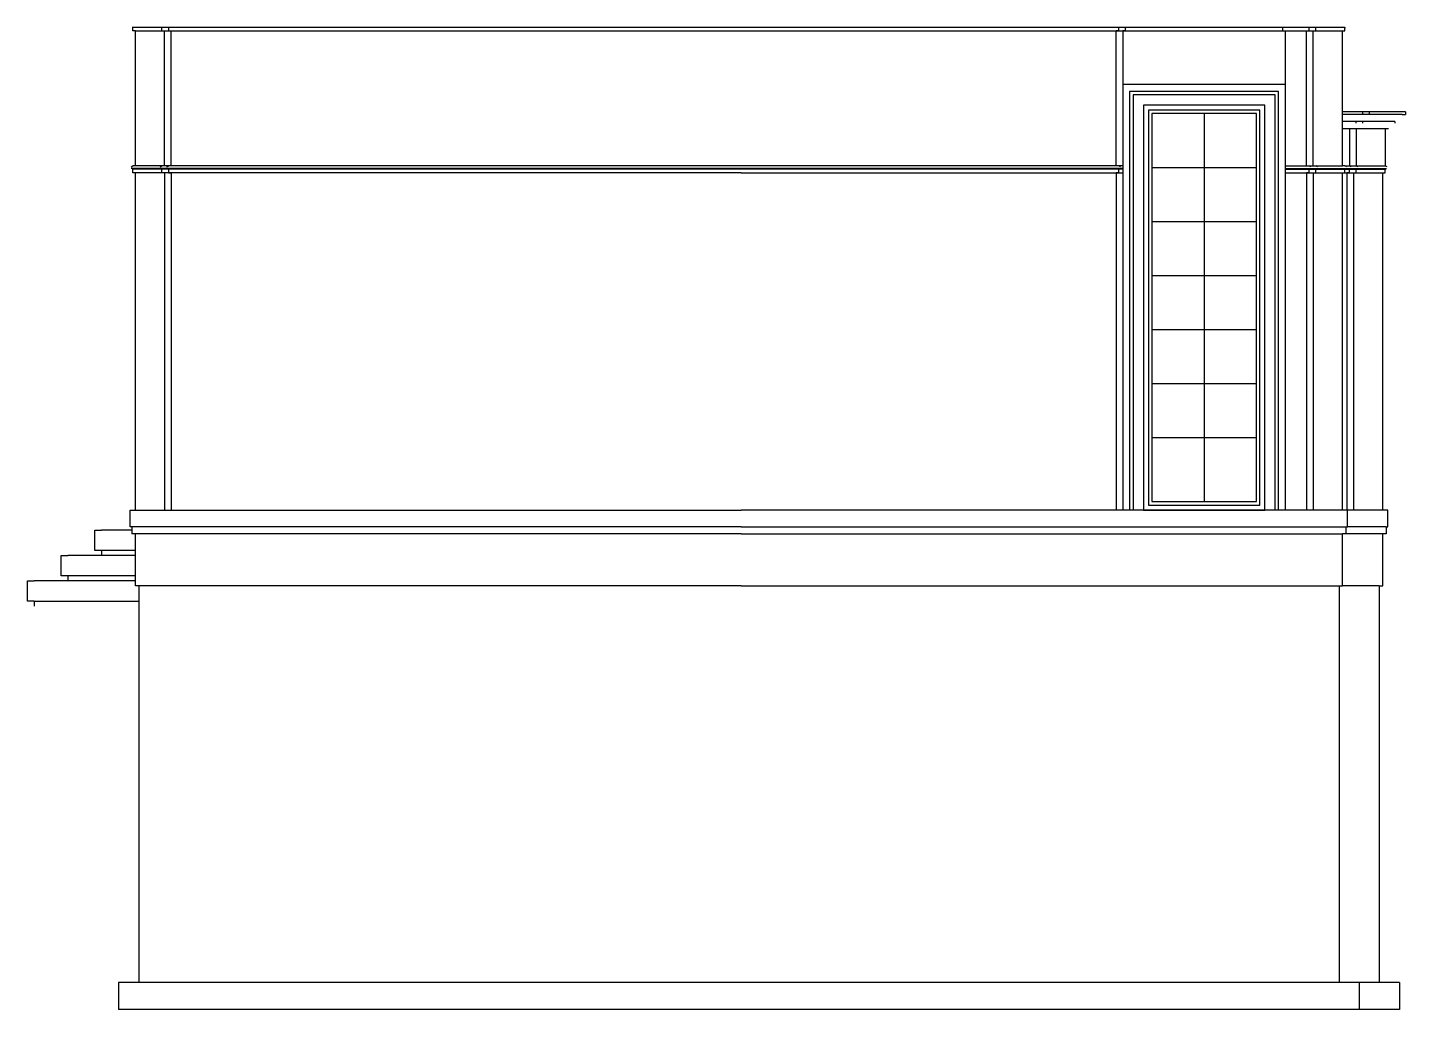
# Model space of a CAD drawing. Header units: metres. Extents: x -204 to 204, y 0 to 291.
import ezdxf

# ---------------------------------------------------------------- set-up
doc = ezdxf.new("R2010")
doc.units = ezdxf.units.M

msp = doc.modelspace()

# ---------------------------------------------------------------- linework, layer by layer
at = {"layer": 'EL-Trim', "color": 8}
for p, q in [((186.38, 291), (-173.12, 291)), ((-164.49, 290), (-164.49, 291)), ((-162.49, 290), (-162.49, 291)), ((175.76, 290), (175.76, 291)), ((177.76, 290), (177.76, 291)), ((-163.74, 250), (-163.74, 290)), ((-161.74, 250), (-161.74, 290)), ((175.01, 250), (175.01, 290)), ((177.01, 250), (177.01, 290)), ((191.6, 266, 8.25), (191.6, 265.25, 8.25)), ((193.6, 266, 8.25), (193.6, 265.25, 8.25)), ((203.35, 265.25, 8.25), (185.6, 265.25)), ((201.22, 263.13, 8.59), (185.6, 263.13)), ((189.6, 263.13, 8.25), (189.6, 262.63, 8.25)), ((191.6, 263.13, 8.25), (191.6, 262.63, 8.25)), ((198.35, 261, 8.25), (185.6, 261)), ((187.72, 261, 8.25), (187.72, 250, 8.25)), ((188.22, 261, 8.25), (187.72, 261, 8.25)), ((189.72, 261, 8.25), (189.72, 250, 8.25)), ((190.22, 261, 8.25), (189.72, 261, 8.25)), ((-165.04, 249.73), (-164.49, 250)), ((-163.04, 249.73), (-162.49, 250)), ((176.31, 249.73), (175.76, 250)), ((178.31, 249.73), (177.76, 250)), ((120.54, 249.25), (-173.57, 249.25)), ((120.54, 249), (-173.3, 249)), ((-164.49, 249), (-164.68, 249)), ((-164.49, 248), (-164.49, 249)), ((-163.74, 248), (-163.74, 148)), ((-162.49, 249), (-162.68, 249)), ((-162.49, 248), (-162.49, 249)), ((-162.49, 248), (-161.74, 248)), ((168.73, 249.25), (186.8, 249.25)), ((168.73, 249), (186.38, 249)), ((175.76, 248), (175.01, 248)), ((175.76, 249), (175.95, 249)), ((175.76, 248), (175.76, 249)), ((177.01, 248), (177.01, 148)), ((177.76, 249), (177.95, 249)), ((177.76, 248), (177.76, 249)), ((7.27, 143), (-173.41, 143)), ((7.27, 143), (186.68, 143)), ((-172.37, 136), (-182.37, 136)), ((-172.37, 128.5), (-192.37, 128.5)), ((-202.35, 121, -24.5), (-171.37, 121))]:
    msp.add_line(p, q, dxfattribs=at)
for points in [[(-161.74, 250), (-161.74, 250)], [(175.01, 250), (175.01, 250)], [(-161.74, 248), (-161.74, 148)], [(175.01, 248), (175.01, 148)]]:
    msp.add_lwpolyline(points, dxfattribs=at)
at = {"layer": 'EL-Trim', "color": 8, "elevation": -12.22}
for points in [[(197.6, 141), (186.68, 141)], [(198.63, 143), (187.14, 143)], [(196.6, 125.5), (185.64, 125.5)]]:
    msp.add_lwpolyline(points, dxfattribs=at)
at = {"layer": 'FP-Footing'}
for p, q in [((-171.37, 119.5), (-171.37, 8)), ((184.64, 119.5), (184.64, 8)), ((196.6, 119.5, -12.22), (196.6, 8, -12.22)), ((-177.37, 8), (-177.37, 0)), ((202.6, 8, -12.22), (-177.37, 8)), ((190.64, 8), (190.64, 0)), ((202.6, 8, -12.22), (202.6, 0, -12.22)), ((202.6, 0, -12.22), (-177.37, 0))]:
    msp.add_line(p, q, dxfattribs=at)
at = {"layer": 'FP-Hatch'}
for p, q in [((144.63, 265.5), (144.63, 150.5)), ((129.13, 249.5), (160.13, 249.5)), ((188.27, 249.73), (187.72, 250)), ((190.27, 249.73), (189.72, 250)), ((186.35, 248), (197.6, 248, 8.25)), ((186.53, 249, 2.87), (198.35, 249, 8.25)), ((186.76, 249.25), (198.76, 249.25, 8.25)), ((187.72, 248), (186.97, 248)), ((187.72, 249), (187.91, 249)), ((187.72, 248), (187.72, 249)), ((188.97, 248), (188.97, 148)), ((189.72, 249), (189.91, 249)), ((189.72, 248), (189.72, 249)), ((129.13, 233.5), (160.13, 233.5)), ((129.13, 217.5), (160.13, 217.5)), ((129.13, 201.5), (160.13, 201.5)), ((129.13, 185.5), (160.13, 185.5)), ((129.13, 169.5), (160.13, 169.5))]:
    msp.add_line(p, q, dxfattribs=at)
msp.add_lwpolyline([(186.97, 248), (186.97, 148)], dxfattribs=at)
at = {"layer": 'FP-Proposed Wall'}
for p, q in [((-173.12, 290), (-173.12, 291)), ((186.38, 290), (186.38, 291)), ((-172.37, 290), (-173.12, 290)), ((-172.37, 250), (-172.37, 290)), ((185.63, 250), (185.63, 290)), ((-173.66, 249.73), (-173.12, 250)), ((-172.37, 250), (-173.12, 250)), ((186.38, 250), (185.63, 250)), ((186.93, 249.73), (186.38, 250)), ((-173.12, 249), (-173.3, 249)), ((-173.12, 248), (-173.12, 249)), ((-172.37, 248), (-173.12, 248)), ((-172.37, 148), (-172.37, 248)), ((168.73, 248), (185.63, 248)), ((185.63, 148), (185.63, 248)), ((185.63, 248), (186.38, 248)), ((186.38, 249), (186.57, 249)), ((186.38, 248), (186.38, 249)), ((-173.41, 143), (-173.41, 141)), ((-172.37, 141), (-173.41, 141)), ((-172.37, 125.5), (-172.37, 141)), ((185.64, 125.5), (185.64, 141)), ((186.68, 141), (185.64, 141)), ((186.68, 143), (186.68, 141)), ((-171.37, 125.5), (-172.37, 125.5)), ((184.64, 125.5), (185.64, 125.5))]:
    msp.add_line(p, q, dxfattribs=at)
at = {"layer": 'FP-Proposed Wall', "color": 8}
for p, q in [((119.29, 291), (119.48, 291)), ((119.29, 290), (119.29, 291)), ((119.29, 290), (118.54, 290)), ((118.54, 250), (118.54, 290)), ((119.83, 249.73), (119.29, 250)), ((119.29, 248), (118.54, 248)), ((119.29, 249), (119.48, 249)), ((119.29, 248), (119.29, 249))]:
    msp.add_line(p, q, dxfattribs=at)
at = {"layer": 'FP-Proposed Wall', "color": 1}
for p, q in [((-172.37, 290), (186.38, 290)), ((204.35, 266, 8.25), (185.6, 266)), ((204.35, 266, 8.25), (204.35, 265.25, 8.25)), ((201.22, 263.13, 8.25), (201.22, 262.63, 8.25)), ((203.35, 265.25, 8.25), (204.35, 265.25, 8.25)), ((198.35, 261, 8.25), (198.35, 250, 8.25)), ((199.35, 261, 8.25), (198.35, 261, 8.25)), ((186.35, 250), (197.6, 250, 8.25)), ((197.59, 250), (198.34, 250)), ((197.6, 250, 8.25), (198.35, 250, 8.25)), ((198.89, 249.73, 8.25), (198.35, 250, 8.25)), ((7.27, 248), (-172.37, 248)), ((7.27, 248), (120.54, 248)), ((197.6, 148, -12.22), (197.6, 248, 8.25)), ((197.6, 248, 8.25), (198.35, 248, 8.25)), ((198.35, 249, 8.25), (198.53, 249, 8.25)), ((198.35, 248, 8.25), (198.35, 249, 8.25)), ((-173.41, 142), (-182.39, 142)), ((197.6, 125.5, -12.22), (197.6, 141, -12.22)), ((198.63, 141, -12.22), (197.6, 141, -12.22)), ((198.63, 143, -12.22), (198.63, 141, -12.22)), ((-172.37, 134.5), (-192.37, 134.5)), ((-172.37, 127), (-202.37, 127)), ((196.6, 125.5, -12.22), (197.6, 125.5, -12.22))]:
    msp.add_line(p, q, dxfattribs=at)
at = {"layer": 'FP-Proposed Wall'}
for points in [[(-173.12, 291), (-173.3, 291)], [(186.38, 291), (186.57, 291)], [(-173.41, 143), (-173.87, 143), (-173.87, 148), (7.27, 148)], [(186.68, 143), (187.14, 143), (187.14, 148), (7.27, 148)], [(-171.37, 125.5), (-171.37, 119.5)], [(184.64, 125.5), (184.64, 119.5)]]:
    msp.add_lwpolyline(points, dxfattribs=at)
at = {"layer": 'FP-Proposed Wall', "color": 8}
for points in [[(166.73, 148), (166.73, 272.1), (122.54, 272.1), (122.54, 148)], [(165.73, 148), (165.73, 271.1), (123.54, 271.1), (123.54, 148)], [(161.13, 180.87), (161.13, 266.5), (128.13, 266.5), (128.13, 149.5), (161.13, 149.5), (161.13, 180.87)], [(160.13, 180.87), (160.13, 265.5), (129.13, 265.5), (129.13, 150.5), (160.13, 150.5), (160.13, 180.87)], [(118.54, 248), (118.54, 148)]]:
    msp.add_lwpolyline(points, dxfattribs=at)
at = {"layer": 'FP-Proposed Wall', "color": 1}
for points in [[(162.63, 148), (162.63, 268), (126.63, 268), (126.63, 148), (162.63, 148)], [(-182.37, 136), (-184.37, 136), (-184.37, 142), (-182.39, 142)], [(-182.37, 136), (-182.37, 134.5)], [(-192.35, 128.5), (-194.35, 128.5), (-194.35, 134.5), (-192.37, 134.5)], [(-192.37, 128.5), (-192.37, 127)]]:
    msp.add_lwpolyline(points, dxfattribs=at)
for points, elevation in [([(198.63, 143), (199.09, 143), (199.09, 148), (182.44, 148)], -12.22), ([(-202.35, 121), (-204.35, 121), (-204.35, 127), (-202.37, 127)], -24.5), ([(196.6, 125.5), (196.6, 119.5)], -12.22), ([(-202.37, 121), (-202.35, 119.5)], -24.5)]:
    msp.add_lwpolyline(points, dxfattribs=dict(at, elevation=elevation))
at = {"layer": 'FP-Stair'}
for p, q in [((121.29, 291), (121.48, 291)), ((121.29, 290), (121.29, 291)), ((167.98, 291), (167.79, 291)), ((167.98, 290), (167.98, 291)), ((120.54, 290), (120.54, 148)), ((121.29, 290), (120.54, 290)), ((167.98, 290), (168.73, 290)), ((168.73, 148), (168.73, 290)), ((120.54, 250), (-172.37, 250)), ((168.73, 250), (185.63, 250)), ((7.27, 141), (-172.37, 141)), ((7.27, 141), (185.64, 141)), ((7.27, 125.5), (-171.37, 125.5)), ((7.27, 125.5), (184.64, 125.5))]:
    msp.add_line(p, q, dxfattribs=at)
msp.add_lwpolyline([(168.73, 274.1), (120.54, 274.1)], dxfattribs=at)

doc.saveas('drawing.dxf')
